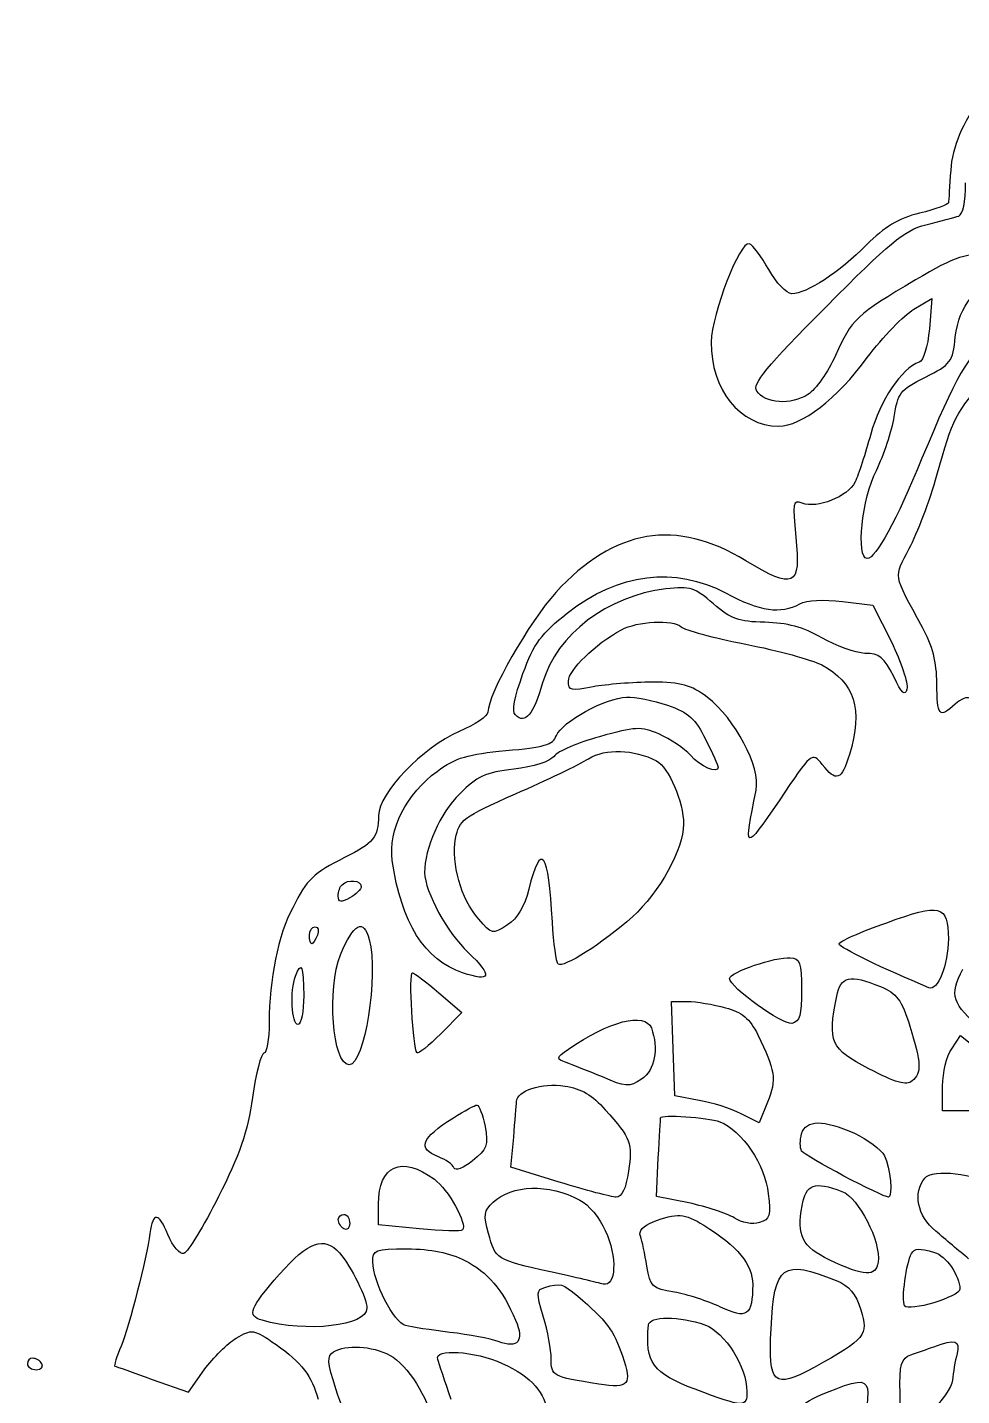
# Model space of a CAD drawing. Extents: x 5 to 315, y 92 to 398.
# Drawn here: x 18.3 to 64.1, y 299.8 to 366.9 of the extents above; entities that cross this region are included whole.
import ezdxf

# ---------------------------------------------------------------- set-up
doc = ezdxf.new("R2010")
doc.units = 0
doc.layers.get('0').update_dxf_attribs({"linetype": 'CONTINUOUS'})

msp = doc.modelspace()

# ---------------------------------------------------------------- linework, layer by layer
at = {"color": 1}
for points in [[(61.806667, 353.074111), (62.681556, 353.610333), (62.568667, 352.114556)], [(24.468667, 300.580778), (26.246667, 299.959889), (27.008667, 301.060556)]]:
    msp.add_lwpolyline(points, dxfattribs=at)
at = {"color": 7}
for points in [[(52.578, 339.160556), (52.578, 339.160556)], [(58.307111, 338.737222), (59.802889, 338.567889), (60.706, 336.761667)], [(50.404889, 337.495444), (50.404889, 337.495444)], [(49.727556, 333.657222), (49.727556, 333.657222)], [(49.191333, 330.919667), (49.191333, 330.919667)], [(34.713333, 324.767222), (34.713333, 324.767222)], [(32.568444, 322.368333), (32.568444, 322.368333)], [(35.108444, 322.170778), (35.108444, 322.170778)], [(63.5, 322.199), (63.5, 322.199)], [(38.523333, 319.546111), (39.652222, 318.586556), (38.608, 317.542333)], [(38.523333, 319.546111), (38.523333, 319.546111)], [(56.303333, 319.687222), (56.303333, 319.687222)], [(60.169778, 319.856556), (60.169778, 319.856556)], [(31.891111, 319.405), (31.891111, 319.405)], [(51.279778, 314.268556), (50.094444, 314.494333), (50.009778, 316.808556), (49.925111, 319.122778), (50.715333, 319.122778)], [(52.578, 318.812333), (52.578, 318.812333)], [(48.937333, 317.824556), (48.937333, 317.824556)], [(63.669333, 316.808556), (64.092667, 317.457667), (65.221556, 316.554556)], [(64.939333, 313.760556), (63.217778, 313.760556), (63.217778, 314.974111)], [(54.638222, 314.183889), (54.214889, 313.167889), (53.34, 313.619444)], [(46.679556, 313.817), (46.679556, 313.817)], [(40.781111, 312.998556), (40.781111, 312.998556)], [(52.295778, 313.224333), (52.295778, 313.224333)], [(44.421778, 310.261), (42.051111, 310.994778), (42.192222, 312.462333)], [(58.899778, 312.659889), (58.899778, 312.659889)], [(50.771778, 309.245), (49.191333, 309.555444), (49.276, 311.446333)], [(38.297556, 310.402111), (38.297556, 310.402111)], [(58.278889, 309.809444), (58.278889, 309.809444)], [(37.563778, 307.975), (35.56, 308.172556), (35.56, 309.188556)], [(45.437778, 309.386111), (45.437778, 309.386111)], [(34.148889, 308.229), (34.148889, 308.229)], [(51.505556, 308.144333), (51.505556, 308.144333)], [(33.640889, 306.789667), (33.640889, 306.789667)], [(62.822667, 306.817889), (62.822667, 306.817889)], [(39.793333, 306.422778), (39.793333, 306.422778)], [(57.996667, 305.435), (57.996667, 305.435)], [(45.324889, 304.673), (45.324889, 304.673)], [(51.562, 303.261889), (51.562, 303.261889)], [(18.344444, 301.342778), (18.344444, 301.342778)], [(36.124444, 301.766111), (36.124444, 301.766111)], [(41.627778, 301.371), (41.627778, 301.371)], [(63.923333, 301.850778), (63.923333, 301.850778)], [(59.548889, 299.931667), (59.548889, 299.931667)]]:
    msp.add_lwpolyline(points, dxfattribs=at)
at = {"color": 1}
for points in [[(68.777556, 366.903), (65.729556, 364.814556), (63.754, 362.133444), (63.612889, 359.903889)], [(63.612889, 359.903889), (63.556444, 359.141889), (63.528222, 358.408111), (63.5, 358.295222)], [(62.088889, 357.787222), (61.044667, 357.533222), (60.367333, 357.109889), (59.492444, 356.235)], [(63.5, 358.295222), (63.5, 358.210556), (62.879111, 357.984778), (62.088889, 357.787222)], [(53.735111, 356.291444), (53.283556, 356.432556), (51.900667, 352.876556), (51.872444, 351.465444)], [(54.694667, 355.021444), (54.327778, 355.670556), (53.904444, 356.235), (53.735111, 356.291444)], [(59.492444, 356.235), (58.137778, 354.880333), (56.557333, 353.836111), (55.823556, 353.836111)], [(55.823556, 353.836111), (55.569556, 353.836111), (55.061556, 354.372333), (54.694667, 355.021444)], [(59.520667, 350.703444), (60.282667, 351.719444), (61.326889, 352.791889), (61.806667, 353.074111)], [(62.568667, 352.114556), (62.484, 351.239667), (62.286444, 350.562333), (62.060667, 350.477667)], [(51.872444, 351.465444), (51.844222, 349.151222), (53.283556, 347.345), (55.174444, 347.345)], [(55.174444, 347.345), (56.303333, 347.345), (58.024889, 348.671444), (59.520667, 350.703444)], [(62.060667, 350.477667), (61.214, 350.195444), (60.141556, 348.586778), (59.69, 346.949889)], [(59.69, 346.949889), (59.436, 346.018556), (59.097333, 344.946111), (58.928, 344.607444)], [(58.928, 344.607444), (58.561111, 343.873667), (57.065333, 343.281), (56.331556, 343.563222)], [(56.331556, 343.563222), (55.88, 343.732556), (55.851778, 343.591444), (56.021111, 341.898111)], [(53.565778, 340.741), (50.150889, 342.829444), (47.131111, 342.321444), (44.252444, 339.188778)], [(56.021111, 341.898111), (56.275111, 339.471), (55.936444, 339.301667), (53.565778, 340.741)], [(44.252444, 339.188778), (42.954222, 337.749444), (40.922222, 334.193444), (40.922222, 333.318556)], [(40.922222, 333.318556), (40.922222, 333.121), (40.301333, 332.697667), (39.511111, 332.359)], [(39.511111, 332.359), (37.733111, 331.597), (35.56, 329.339222), (35.56, 328.238556)], [(35.56, 328.238556), (35.56, 327.166111), (35.334222, 326.912111), (33.894889, 326.178333)], [(33.894889, 326.178333), (32.370889, 325.416333), (32.060444, 325.134111), (31.354889, 323.723)], [(31.354889, 323.723), (30.649333, 322.424778), (30.197778, 320.167), (30.197778, 318.106778)], [(30.197778, 318.106778), (30.197778, 317.260111), (30.084889, 316.582778), (29.943778, 316.582778)], [(29.943778, 316.582778), (29.802667, 316.582778), (29.548667, 315.595), (29.379333, 314.409667)], [(29.379333, 314.409667), (29.153556, 312.772778), (28.730222, 311.531), (27.714222, 309.555444)], [(27.714222, 309.555444), (26.980444, 308.087889), (26.218444, 306.846111), (26.020889, 306.761444)], [(25.230667, 307.692778), (24.779111, 308.793444), (24.496889, 308.821667), (24.355778, 307.749222)], [(24.355778, 307.749222), (24.186444, 306.535667), (23.339778, 303.177222), (22.944667, 302.217667)], [(26.020889, 306.761444), (25.823333, 306.705), (25.484667, 307.100111), (25.230667, 307.692778)], [(28.589111, 302.612778), (29.351111, 303.064333), (29.407556, 303.064333), (30.536444, 302.302333)], [(22.944667, 302.217667), (22.718889, 301.709667), (22.577778, 301.258111), (22.634222, 301.229889)], [(27.008667, 301.060556), (27.460222, 301.653222), (28.165778, 302.358778), (28.589111, 302.612778)], [(30.536444, 302.302333), (31.778222, 301.427444), (32.314444, 300.721889), (32.596667, 299.621222)], [(22.634222, 301.229889), (22.690667, 301.229889), (23.509111, 300.919444), (24.468667, 300.580778)]]:
    msp.add_open_spline(points, degree=3, dxfattribs=at)
at = {"color": 7}
for points in [[(64.008, 357.646111), (64.205556, 357.730778), (64.346667, 358.323444), (64.346667, 359.283)], [(57.488667, 353.187), (60.593111, 356.319667), (61.326889, 356.940556), (62.399333, 357.222778)], [(62.399333, 357.222778), (63.076667, 357.392111), (63.810444, 357.589667), (64.008, 357.646111)], [(65.927111, 355.811667), (64.290222, 355.811667), (63.895111, 355.698778), (61.891333, 354.513444)], [(61.891333, 354.513444), (59.012667, 352.820111), (58.730444, 352.566111), (57.968444, 350.816333)], [(63.838667, 351.719444), (64.036222, 353.299889), (64.798222, 354.203), (66.519778, 354.852111)], [(54.102, 349.066556), (53.876222, 349.405222), (54.581778, 350.251889), (57.488667, 353.187)], [(65.757778, 351.945222), (64.459556, 350.816333), (63.866889, 349.772111), (62.201778, 345.764556)], [(62.371111, 349.743889), (63.612889, 350.364778), (63.725778, 350.505889), (63.838667, 351.719444)], [(57.968444, 350.816333), (57.601556, 349.997889), (57.008889, 349.151222), (56.613778, 348.897222)], [(60.847111, 347.796556), (61.016444, 348.953667), (61.129333, 349.123), (62.371111, 349.743889)], [(62.935556, 344.946111), (63.725778, 347.768333), (63.838667, 347.994111), (65.447333, 349.772111)], [(56.613778, 348.897222), (55.795333, 348.361), (54.497111, 348.445667), (54.102, 349.066556)], [(59.972222, 345.171889), (60.339111, 345.933889), (60.734222, 347.119222), (60.847111, 347.796556)], [(62.201778, 345.764556), (60.96, 342.716556), (59.944, 340.853889), (59.520667, 340.853889)], [(59.520667, 340.853889), (58.956222, 340.853889), (59.266667, 343.817222), (59.972222, 345.171889)], [(61.580889, 341.333667), (61.976, 342.095667), (62.596889, 343.704333), (62.935556, 344.946111)], [(62.23, 337.467222), (60.762444, 340.148333), (60.818889, 339.894333), (61.580889, 341.333667)], [(44.816889, 338.172778), (47.328667, 340.148333), (50.094444, 340.487), (52.578, 339.160556)], [(49.642889, 339.358111), (46.764222, 339.019444), (44.308889, 337.128556), (43.603333, 334.757889)], [(51.985333, 338.624333), (51.082222, 339.414556), (50.856444, 339.499222), (49.642889, 339.358111)], [(52.578, 339.160556), (54.271333, 338.257444), (55.259111, 338.116333), (56.218667, 338.624333)], [(54.497111, 337.721222), (53.227111, 337.749444), (52.832, 337.890556), (51.985333, 338.624333)], [(56.218667, 338.624333), (56.557333, 338.821889), (57.375778, 338.850111), (58.307111, 338.737222)], [(42.643778, 335.209444), (43.18, 336.677), (43.546889, 337.185), (44.816889, 338.172778)], [(47.469778, 337.354333), (48.231778, 337.777667), (50.009778, 337.862333), (50.404889, 337.495444)], [(57.291111, 336.959222), (56.388, 337.495444), (55.597778, 337.693), (54.497111, 337.721222)], [(44.873333, 334.842556), (44.873333, 335.378778), (46.171556, 336.648778), (47.469778, 337.354333)], [(50.404889, 337.495444), (50.546, 337.354333), (51.957111, 336.959222), (53.565778, 336.648778)], [(59.407778, 336.197222), (58.956222, 336.225444), (57.996667, 336.564111), (57.291111, 336.959222)], [(62.935556, 334.729667), (62.935556, 335.745667), (62.709778, 336.592333), (62.23, 337.467222)], [(53.565778, 336.648778), (55.146222, 336.338333), (56.811333, 335.886778), (57.291111, 335.632778)], [(60.706, 336.761667), (61.185778, 335.773889), (61.524444, 334.757889), (61.468, 334.447444)], [(57.291111, 335.632778), (58.899778, 334.786111), (59.323111, 333.459667), (58.645778, 331.230111)], [(60.818889, 335.068333), (60.339111, 335.999667), (60.113333, 336.197222), (59.407778, 336.197222)], [(42.276889, 333.177444), (42.079333, 333.375), (42.220444, 334.024111), (42.643778, 335.209444)], [(61.468, 334.447444), (61.383333, 334.080556), (61.214, 334.221667), (60.818889, 335.068333)], [(43.603333, 334.757889), (43.151778, 333.177444), (42.756667, 332.697667), (42.276889, 333.177444)], [(46.086889, 334.560333), (44.986222, 334.334556), (44.873333, 334.362778), (44.873333, 334.842556)], [(48.993778, 334.786111), (48.034222, 334.786111), (46.736, 334.673222), (46.086889, 334.560333)], [(51.674889, 334.052333), (50.884667, 334.645), (50.404889, 334.786111), (48.993778, 334.786111)], [(63.838667, 333.713667), (63.048444, 332.979889), (62.935556, 333.121), (62.935556, 334.729667)], [(44.280667, 332.161444), (44.534667, 332.838778), (46.707778, 334.024111), (47.723778, 334.052333)], [(47.723778, 334.052333), (48.118889, 334.080556), (49.022, 333.883), (49.727556, 333.657222)], [(49.727556, 333.657222), (50.771778, 333.290333), (51.110444, 332.979889), (51.590222, 331.992111)], [(54.073778, 329.480333), (54.299556, 330.637444), (53.057778, 332.979889), (51.674889, 334.052333)], [(64.544222, 333.995889), (64.431333, 334.080556), (64.120889, 333.967667), (63.838667, 333.713667)], [(49.304222, 332.246111), (48.429333, 332.613), (48.147111, 332.613), (46.397333, 332.105)], [(50.856444, 331.201889), (50.546, 331.540556), (49.868667, 331.992111), (49.304222, 332.246111)], [(41.797111, 331.427667), (43.688, 331.597), (44.111333, 331.709889), (44.280667, 332.161444)], [(46.397333, 332.105), (45.353111, 331.822778), (44.337111, 331.399444), (44.167778, 331.145444)], [(45.861111, 331.032556), (46.707778, 331.540556), (48.062444, 331.512333), (49.191333, 330.919667)], [(51.590222, 331.992111), (51.928889, 331.314778), (52.211111, 330.693889), (52.211111, 330.609222)], [(38.438667, 330.411667), (39.341778, 331.089), (39.962667, 331.258333), (41.797111, 331.427667)], [(44.167778, 331.145444), (43.970222, 330.891444), (43.151778, 330.637444), (42.192222, 330.524556)], [(42.276889, 329.311), (43.772667, 329.960111), (45.409556, 330.750333), (45.861111, 331.032556)], [(49.191333, 330.919667), (49.784, 330.609222), (50.517778, 328.915889), (50.517778, 327.815222)], [(52.211111, 330.609222), (52.211111, 330.270556), (51.336222, 330.637444), (50.856444, 331.201889)], [(57.319333, 330.750333), (56.811333, 331.371222), (56.811333, 331.371222), (55.202667, 328.972333)], [(58.645778, 331.230111), (58.278889, 329.960111), (57.996667, 329.875444), (57.319333, 330.750333)], [(36.237333, 326.037222), (36.011556, 327.533), (36.942889, 329.339222), (38.438667, 330.411667)], [(42.192222, 330.524556), (40.809333, 330.355222), (40.386, 330.157667), (39.539333, 329.311)], [(39.539333, 329.311), (38.579778, 328.351444), (37.817778, 326.629889), (37.817778, 325.444556)], [(39.341778, 327.109667), (39.511111, 328.041), (39.680444, 328.153889), (42.276889, 329.311)], [(55.202667, 328.972333), (53.481111, 326.460556), (53.452889, 326.460556), (54.073778, 329.480333)], [(50.517778, 327.815222), (50.517778, 326.629889), (49.332444, 324.456778), (48.006, 323.271444)], [(40.470667, 323.158556), (39.595778, 324.174556), (39.116, 325.896111), (39.341778, 327.109667)], [(44.083111, 323.017444), (43.913778, 326.488778), (43.518667, 327.025), (42.926, 324.626111)], [(39.680444, 320.533889), (37.846, 321.126556), (36.660667, 322.989222), (36.237333, 326.037222)], [(33.584444, 324.287444), (33.584444, 324.513222), (33.669111, 324.767222), (33.782, 324.851889)], [(33.782, 324.851889), (34.064222, 325.134111), (34.713333, 325.077667), (34.713333, 324.767222)], [(37.817778, 325.444556), (37.846, 324.485), (38.918444, 322.509444), (39.962667, 321.521667)], [(34.148889, 324.202778), (33.725556, 323.977), (33.584444, 323.977), (33.584444, 324.287444)], [(34.713333, 324.767222), (34.713333, 324.626111), (34.459333, 324.372111), (34.148889, 324.202778)], [(42.926, 324.626111), (42.728444, 323.807667), (42.361556, 323.186778), (41.881778, 322.876333)], [(60.480222, 322.989222), (63.104889, 323.948778), (63.5, 323.864111), (63.5, 322.199)], [(33.697333, 321.408778), (34.346444, 322.961), (34.826222, 323.215), (35.108444, 322.170778)], [(41.881778, 322.876333), (41.148, 322.396556), (41.119778, 322.424778), (40.470667, 323.158556)], [(44.365333, 320.957222), (44.280667, 321.041889), (44.139556, 321.973222), (44.083111, 323.017444)], [(48.006, 323.271444), (46.594889, 322.001444), (44.591111, 320.731444), (44.365333, 320.957222)], [(58.137778, 321.945), (58.137778, 322.057889), (59.182, 322.537667), (60.480222, 322.989222)], [(32.173333, 322.368333), (32.173333, 322.594111), (32.286222, 322.791667), (32.455556, 322.791667)], [(32.286222, 321.945), (32.229778, 321.945), (32.173333, 322.142556), (32.173333, 322.368333)], [(32.568444, 322.368333), (32.455556, 322.142556), (32.342667, 321.945), (32.286222, 321.945)], [(32.455556, 322.791667), (32.596667, 322.791667), (32.653111, 322.594111), (32.568444, 322.368333)], [(35.108444, 322.170778), (35.56, 320.392778), (34.882667, 316.018333), (34.120667, 316.018333)], [(63.5, 322.199), (63.5, 320.929), (62.963778, 319.602556), (62.540444, 319.800111)], [(39.962667, 321.521667), (41.176222, 320.364556), (41.091556, 320.054111), (39.680444, 320.533889)], [(62.540444, 319.800111), (60.367333, 320.703222), (58.137778, 321.775667), (58.137778, 321.945)], [(31.496, 320.364556), (31.778222, 321.126556), (31.891111, 320.872556), (31.891111, 319.405)], [(34.120667, 316.018333), (33.302222, 316.018333), (33.02, 319.771889), (33.697333, 321.408778)], [(52.775556, 320.251667), (52.775556, 320.562111), (55.033333, 321.324111), (55.738889, 321.267667)], [(55.738889, 321.267667), (56.218667, 321.239444), (56.303333, 321.041889), (56.303333, 319.687222)], [(31.608889, 317.993889), (31.298444, 317.993889), (31.213778, 319.659), (31.496, 320.364556)], [(37.450889, 316.611), (37.253333, 316.808556), (37.027556, 320.533889), (37.225111, 320.533889)], [(37.225111, 320.533889), (37.309778, 320.533889), (37.902444, 320.082333), (38.523333, 319.546111)], [(55.823556, 318.050333), (55.343778, 317.965667), (52.775556, 319.828333), (52.775556, 320.251667)], [(58.024889, 319.376778), (58.222444, 320.364556), (58.674, 320.477444), (60.169778, 319.856556)], [(65.136889, 317.796333), (63.697556, 318.953444), (63.528222, 319.433222), (64.205556, 320.703222)], [(56.303333, 319.687222), (56.303333, 318.445444), (56.218667, 318.135), (55.823556, 318.050333)], [(60.169778, 319.856556), (60.96, 319.517889), (61.214, 319.207444), (61.609111, 317.909222)], [(31.891111, 319.405), (31.891111, 318.643), (31.778222, 317.993889), (31.608889, 317.993889)], [(50.715333, 319.122778), (51.138667, 319.122778), (51.985333, 318.981667), (52.578, 318.812333)], [(52.578, 318.812333), (53.368222, 318.614778), (53.763333, 318.276111), (54.158444, 317.485889)], [(59.605333, 315.820778), (57.714444, 316.808556), (57.573333, 317.119), (58.024889, 319.376778)], [(44.873333, 316.780333), (46.848889, 318.163222), (48.626889, 318.614778), (48.937333, 317.824556)], [(38.608, 317.542333), (38.015333, 316.949667), (37.507333, 316.526333), (37.450889, 316.611)], [(48.937333, 317.824556), (49.304222, 316.836778), (49.106667, 315.736111), (48.457556, 315.312778)], [(54.158444, 317.485889), (55.005111, 315.792556), (55.089778, 315.284556), (54.638222, 314.183889)], [(61.609111, 317.909222), (62.173556, 316.074778), (62.201778, 315.623222), (61.722, 315.228111)], [(44.760444, 316.131222), (44.252444, 316.300556), (44.252444, 316.357), (44.873333, 316.780333)], [(63.217778, 314.974111), (63.217778, 315.623222), (63.415333, 316.469889), (63.669333, 316.808556)], [(46.538444, 315.425667), (45.861111, 315.707889), (45.042667, 316.018333), (44.760444, 316.131222)], [(61.722, 315.228111), (61.439778, 314.974111), (60.903556, 315.143444), (59.605333, 315.820778)], [(42.333333, 314.212111), (42.333333, 314.748333), (43.546889, 315.143444), (44.704, 314.974111)], [(44.704, 314.974111), (45.494222, 314.861222), (46.058667, 314.522556), (46.679556, 313.817)], [(48.457556, 315.312778), (47.836667, 314.917667), (47.667333, 314.917667), (46.538444, 315.425667)], [(42.192222, 312.462333), (42.248667, 313.252556), (42.305111, 314.042778), (42.333333, 314.212111)], [(53.34, 313.619444), (52.832, 313.873444), (51.928889, 314.155667), (51.279778, 314.268556)], [(38.495111, 311.502778), (37.450889, 311.926111), (37.648444, 312.405889), (39.228889, 313.421889)], [(39.228889, 313.421889), (39.765111, 313.760556), (40.301333, 314.042778), (40.386, 314.042778)], [(40.386, 314.042778), (40.498889, 314.042778), (40.668222, 313.563), (40.781111, 312.998556)], [(46.679556, 313.817), (47.949556, 312.377667), (48.034222, 312.180111), (47.808444, 310.797222)], [(49.276, 311.446333), (49.332444, 312.490556), (49.388889, 313.365444), (49.388889, 313.421889)], [(49.388889, 313.421889), (49.388889, 313.591222), (51.703111, 313.450111), (52.295778, 313.224333)], [(40.781111, 312.998556), (40.950444, 312.067222), (40.894, 311.869667), (40.160222, 311.305222)], [(52.295778, 313.224333), (53.368222, 312.801), (54.525333, 311.107667), (54.666444, 309.696556)], [(56.303333, 312.631667), (56.529111, 313.337222), (57.347556, 313.337222), (58.899778, 312.659889)], [(56.303333, 311.785), (56.218667, 311.954333), (56.218667, 312.321222), (56.303333, 312.631667)], [(58.899778, 312.659889), (59.548889, 312.349444), (60.198, 311.869667), (60.367333, 311.559222)], [(35.56, 309.188556), (35.56, 311.079444), (36.688889, 311.587444), (38.297556, 310.402111)], [(39.257111, 310.966556), (39.200667, 311.135889), (38.862, 311.361667), (38.495111, 311.502778)], [(60.564889, 309.527222), (60.254444, 309.527222), (56.472667, 311.531), (56.303333, 311.785)], [(60.367333, 311.559222), (60.649556, 310.994778), (60.790667, 309.527222), (60.564889, 309.527222)], [(40.160222, 311.305222), (39.736889, 310.938333), (39.313556, 310.797222), (39.257111, 310.966556)], [(47.808444, 310.797222), (47.695556, 309.950556), (47.498, 309.527222), (47.215778, 309.527222)], [(62.342889, 310.458556), (62.709778, 310.938333), (64.911111, 310.684333), (65.616667, 310.091667)], [(38.297556, 310.402111), (38.974889, 309.922333), (39.934444, 308.172556), (39.680444, 307.918556)], [(41.176222, 309.273222), (42.107556, 310.148111), (43.885556, 310.204556), (45.437778, 309.386111)], [(47.215778, 309.527222), (46.99, 309.527222), (45.72, 309.865889), (44.421778, 310.261)], [(56.331556, 309.103889), (56.529111, 310.176333), (56.924222, 310.317444), (58.278889, 309.809444)], [(62.879111, 307.862111), (61.976, 308.595889), (61.750222, 309.753), (62.342889, 310.458556)], [(54.666444, 309.696556), (54.807556, 308.624111), (54.751111, 308.426556), (54.243111, 308.285444)], [(58.278889, 309.809444), (59.097333, 309.499), (60.198, 307.354111), (60.056889, 306.338111)], [(40.950444, 307.749222), (40.696444, 308.624111), (40.724667, 308.878111), (41.176222, 309.273222)], [(45.437778, 309.386111), (45.861111, 309.160333), (46.397333, 308.511222), (46.679556, 307.890333)], [(49.022, 308.313667), (50.179111, 308.765222), (50.574222, 308.737), (51.505556, 308.144333)], [(53.001333, 308.511222), (52.634444, 308.737), (51.646667, 309.047444), (50.771778, 309.245)], [(57.658, 306.451), (56.331556, 307.100111), (56.049333, 307.636333), (56.331556, 309.103889)], [(33.584444, 308.426556), (33.584444, 308.567667), (33.725556, 308.680556), (33.866667, 308.680556)], [(33.866667, 307.975), (33.725556, 308.059667), (33.584444, 308.257222), (33.584444, 308.426556)], [(33.866667, 308.680556), (34.036, 308.680556), (34.148889, 308.483), (34.148889, 308.229)], [(34.148889, 308.229), (34.148889, 308.003222), (34.036, 307.890333), (33.866667, 307.975)], [(48.401111, 307.608111), (48.288222, 307.862111), (48.542222, 308.116111), (49.022, 308.313667)], [(51.505556, 308.144333), (53.170667, 307.128333), (53.904444, 306.225222), (53.904444, 305.237444)], [(54.243111, 308.285444), (53.904444, 308.172556), (53.368222, 308.257222), (53.001333, 308.511222)], [(30.705778, 305.745444), (32.116889, 307.354111), (32.907111, 307.636333), (33.640889, 306.789667)], [(39.680444, 307.918556), (39.624, 307.833889), (38.636222, 307.862111), (37.563778, 307.975)], [(43.998444, 305.858333), (41.317333, 306.451), (41.289111, 306.479222), (40.950444, 307.749222)], [(46.679556, 307.890333), (47.272222, 306.592111), (47.215778, 305.096333), (46.566667, 305.265667)], [(48.711556, 306.140556), (48.626889, 306.733222), (48.485778, 307.382333), (48.401111, 307.608111)], [(64.487778, 306.507444), (64.064444, 306.846111), (63.330667, 307.467), (62.879111, 307.862111)], [(33.640889, 306.789667), (34.233556, 306.112333), (34.995556, 304.560111), (34.995556, 304.080333)], [(35.277778, 306.366333), (35.277778, 306.930778), (35.390667, 306.987222), (36.971111, 306.987222)], [(36.971111, 306.987222), (38.128222, 306.987222), (39.059556, 306.789667), (39.793333, 306.422778)], [(61.355111, 304.193222), (61.185778, 304.475444), (61.439778, 306.338111), (61.693778, 306.761444)], [(61.693778, 306.761444), (61.863111, 307.015444), (62.032444, 307.043667), (62.822667, 306.817889)], [(62.822667, 306.817889), (63.358889, 306.676778), (64.064444, 305.660778), (64.064444, 305.011667)], [(36.886444, 303.233667), (36.293778, 303.374778), (35.306, 305.350333), (35.277778, 306.366333)], [(39.793333, 306.422778), (40.894, 305.858333), (41.656, 304.983444), (42.276889, 303.487667)], [(50.066222, 304.870556), (48.965556, 305.039889), (48.880889, 305.124556), (48.711556, 306.140556)], [(54.807556, 303.064333), (54.948667, 306.197), (55.372, 306.507444), (57.996667, 305.435)], [(60.056889, 306.338111), (59.944, 305.604333), (59.407778, 305.632556), (57.658, 306.451)], [(29.859111, 303.487667), (29.097111, 303.713444), (29.238222, 304.080333), (30.705778, 305.745444)], [(46.566667, 305.265667), (46.340889, 305.322111), (45.183778, 305.604333), (43.998444, 305.858333)], [(57.996667, 305.435), (58.645778, 305.181), (58.956222, 304.785889), (59.210222, 303.995667)], [(43.631556, 303.685222), (43.292889, 304.842333), (43.292889, 304.983444), (43.716222, 305.096333)], [(43.716222, 305.096333), (44.506444, 305.322111), (44.562889, 305.293889), (45.324889, 304.673)], [(52.324, 304.136778), (51.731333, 304.419), (50.687111, 304.757667), (50.066222, 304.870556)], [(53.904444, 305.237444), (53.904444, 303.713444), (53.622222, 303.515889), (52.324, 304.136778)], [(64.064444, 305.011667), (64.064444, 304.644778), (61.552667, 303.882778), (61.355111, 304.193222)], [(34.995556, 304.080333), (34.995556, 303.205444), (32.004, 302.866778), (29.859111, 303.487667)], [(45.324889, 304.673), (46.707778, 303.487667), (47.102889, 302.979667), (47.526222, 301.737889)], [(42.276889, 303.487667), (42.728444, 302.471667), (42.389778, 302.076556), (41.430222, 302.443444)], [(44.026667, 301.596778), (44.026667, 302.020111), (43.857333, 302.979667), (43.631556, 303.685222)], [(48.796222, 303.261889), (48.824444, 303.685222), (50.320222, 303.713444), (51.562, 303.261889)], [(59.210222, 303.995667), (59.577111, 302.753889), (59.464222, 302.584556), (56.924222, 301.173444)], [(39.059556, 302.895), (38.156444, 303.007889), (37.168667, 303.149), (36.886444, 303.233667)], [(41.430222, 302.443444), (41.063333, 302.584556), (39.990889, 302.782111), (39.059556, 302.895)], [(51.082222, 300.101), (48.993778, 300.891222), (48.626889, 301.399222), (48.796222, 303.261889)], [(51.562, 303.261889), (52.549778, 302.895), (53.622222, 301.201667), (53.622222, 299.988111)], [(56.924222, 301.173444), (54.920444, 300.101), (54.666444, 300.326778), (54.807556, 303.064333)], [(33.358667, 301.935444), (33.951333, 302.302333), (35.221333, 302.245889), (36.124444, 301.766111)], [(38.466889, 301.568556), (38.241111, 302.104778), (40.301333, 301.991889), (41.627778, 301.371)], [(61.665556, 301.794333), (61.976, 301.907222), (62.484, 302.076556), (62.794444, 302.189444)], [(62.794444, 302.189444), (63.838667, 302.584556), (64.092667, 302.499889), (63.923333, 301.850778)], [(18.598444, 301.625), (18.457333, 301.625), (18.344444, 301.512111), (18.344444, 301.342778)], [(18.344444, 301.342778), (18.344444, 301.201667), (18.542, 301.060556), (18.796, 301.060556)], [(19.05, 301.342778), (18.965333, 301.512111), (18.767778, 301.625), (18.598444, 301.625)], [(18.796, 301.060556), (19.021778, 301.060556), (19.134667, 301.201667), (19.05, 301.342778)], [(33.471556, 300.129222), (33.048222, 301.427444), (33.02, 301.737889), (33.358667, 301.935444)], [(36.124444, 301.766111), (36.942889, 301.342778), (38.1, 299.536556), (38.1, 298.661667)], [(39.116, 299.593), (38.833778, 300.467889), (38.523333, 301.371), (38.466889, 301.568556)], [(41.627778, 301.371), (43.067111, 300.721889), (43.772667, 299.903444), (43.829111, 298.887444)], [(46.369111, 300.355), (44.054889, 300.721889), (44.026667, 300.750111), (44.026667, 301.596778)], [(47.526222, 301.737889), (48.006, 300.326778), (47.836667, 300.129222), (46.369111, 300.355)], [(61.129333, 299.903444), (61.101111, 301.342778), (61.185778, 301.625), (61.665556, 301.794333)], [(63.923333, 301.850778), (63.838667, 301.483889), (63.725778, 300.919444), (63.697556, 300.552556)], [(36.632444, 298.238333), (34.233556, 298.238333), (34.007778, 298.379444), (33.471556, 300.129222)], [(53.622222, 299.988111), (53.622222, 299.197889), (53.509333, 299.197889), (51.082222, 300.101)], [(56.388, 297.645667), (56.021111, 299.310778), (56.049333, 299.367222), (57.996667, 300.129222)], [(57.996667, 300.129222), (59.210222, 300.609), (59.548889, 300.552556), (59.548889, 299.931667)], [(63.697556, 300.552556), (63.669333, 299.875222), (61.609111, 297.758556), (61.326889, 298.069)], [(59.548889, 299.931667), (59.548889, 298.407667), (58.899778, 296.657889), (58.081333, 296.008778)], [(61.326889, 298.069), (61.242222, 298.153667), (61.157556, 299.000333), (61.129333, 299.903444)]]:
    msp.add_open_spline(points, degree=3, dxfattribs=at)

doc.saveas('drawing.dxf')
